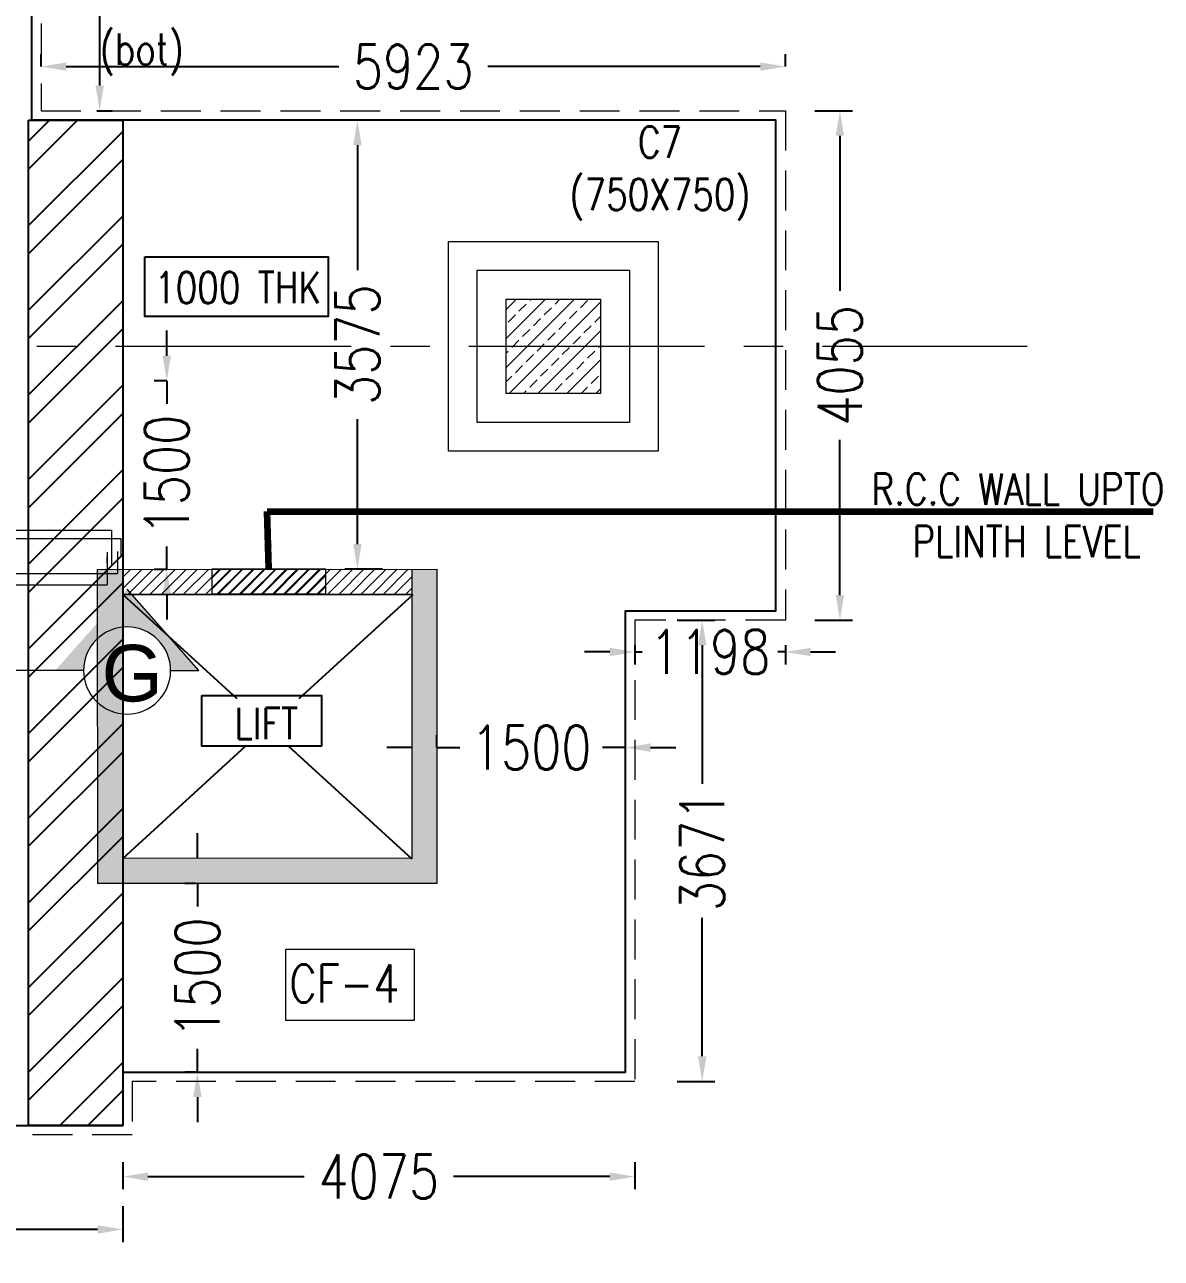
# Model space of a CAD drawing. Header units: millimetres. Extents: x -586673698 to -573385747, y -389867798 to -389752240.
# Drawn here: x -586568290 to -586559245, y -389795314 to -389785497 of the extents above; entities that cross this region are included whole.
import ezdxf

# ---------------------------------------------------------------- set-up
doc = ezdxf.new("R2010")
doc.units = ezdxf.units.MM
doc.header["$LTSCALE"] = 100
for name, pattern in [('1', [0]), ('CENTER', [2, 1.25, -0.25, 0.25, -0.25]), ('CENTER2', [1.125, 0.75, -0.125, 0.125, -0.125]), ('HIDDEN', [9.525, 6.35, -3.175])]:
    doc.linetypes.add(name, pattern=pattern)
for name, color, linetype in [('0-text', 241, 'Continuous'), ('A-HATCH', 251, 'Continuous'), ('A-TEXT-ROOM-100', 4, 'Continuous'), ('DT-PL-SHAFT', 230, 'Continuous'), ('GRIDLINE', 253, 'CENTER'), ('Layer1', 7, 'Continuous'), ('PLATFORM', 230, 'Continuous'), ('STP', 171, 'Continuous')]:
    doc.layers.add(name, color=color, linetype=linetype)
for name, color, linetype, lineweight in [('A-Column', 3, 'Continuous', 9), ('BOTTOM CAP REIN', 251, 'Continuous', 15), ('D W V SECTION', 26, 'Continuous', 9), ('dim', 11, 'Continuous', 13), ('EXC', 3, 'HIDDEN', 25), ('footing line', 7, 'Continuous', 13), ('ha', 8, 'Continuous', 9), ('PEDESTAL', 30, 'Continuous', 9), ('sh wall', 1, '1', 9), ('wall hatch', 8, 'Continuous', 9)]:
    doc.layers.add(name, color=color, linetype=linetype, lineweight=lineweight)
doc.styles.add('Arial', font='arial.ttf')
doc.styles.add('ROMANS', font='romans', dxfattribs={"width": 0.5})
doc.styles.add('simplex-0.8', font='simplex.shx', dxfattribs={"width": 0.8})
doc.styles.add('VP-A', font='arial.ttf')
doc.dimstyles.new('ROMANS', dxfattribs={"dimscale": 100, "dimtxt": 2, "dimasz": 2, "dimexe": 1, "dimexo": 2, "dimgap": 1, "dimtad": 0, "dimtoh": 1, "dimdec": 0, "dimdsep": 46, "dimtxsty": 'ROMANS', "dimblk": 'ARCHTICK', "dimcen": 0, "dimclrd": 8, "dimclre": 8, "dimclrt": 6, "dimadec": 0, "dimazin": 0, "dimtfac": 1, "dimtdec": 0, "dimtix": 1, "dimtmove": 1, "dimatfit": 3, "dimfxl": 0, "dimtolj": 1, "dimtzin": 0, "dimarcsym": 0})
doc.dimstyles.new('V Mts', dxfattribs={"dimtxt": 150, "dimasz": 75, "dimexe": 0.1, "dimexo": 0, "dimgap": 0.01, "dimtad": 1, "dimdec": 0, "dimzin": 3, "dimdsep": 46, "dimtxsty": 'Arial', "dimsah": 1, "dimcen": 0.09375, "dimdle": 0.01, "dimclrd": 8, "dimclre": 8, "dimclrt": 256, "dimadec": 0, "dimazin": 0, "dimtfac": 0.7, "dimtdec": 3, "dimtofl": 0, "dimtmove": 2, "dimatfit": 3, "dimfxl": 0, "dimfrac": 1, "dimtolj": 1, "dimtzin": 0, "dimarcsym": 0})

# ---------------------------------------------------------------- blocks, each defined once
blk = doc.blocks.new('*D436')
at = {"layer": 'Defpoints', "color": 0, "linetype": 'ByBlock', "ltscale": 0.5, "transparency": 16777216}
for p in [(-586568159.8, -389785830.3), (-586568159.8, -389785852.1, -14), (-586562236.8, -389785852.1, -14)]:
    blk.add_point(p, dxfattribs=at)
at = {"layer": 'wall hatch', "color": 8, "linetype": 'ByBlock', "lineweight": -2, "ltscale": 0.5, "transparency": 16777216}
for p, q in [((-586568159.8, -389785829.7), (-586568159.8, -389785730.3)), ((-586562236.8, -389785829.7), (-586562236.8, -389785730.3)), ((-586567959.8, -389785830.3), (-586565791.6, -389785830.3)), ((-586562436.8, -389785830.3), (-586564605, -389785830.3))]:
    blk.add_line(p, q, dxfattribs=at)
at = {"layer": 'wall hatch', "color": 8, "linetype": 'ByBlock', "ltscale": 0.5, "transparency": 16777216}
for points in [[(-586567959.8, -389785797), (-586567959.8, -389785863.7), (-586568159.8, -389785830.3)], [(-586562436.8, -389785797), (-586562436.8, -389785863.7), (-586562236.8, -389785830.3)]]:
    blk.add_solid(points, dxfattribs=at)
at = {"layer": 'wall hatch', "color": 6, "linetype": 'ByBlock', "ltscale": 0.5, "transparency": 16777216, "insert": (-586565198.3, -389785830.3), "char_height": 350, "attachment_point": 5, "style": 'simplex-0.8', "bg_fill": 3, "box_fill_scale": 1.1, "bg_fill_color": 256, "bg_fill_true_color": 13158600, "bg_fill_transparency": 0}
blk.add_mtext('\\A1;5923', dxfattribs=at)
blk = doc.blocks.new('*D439')
at = {"layer": 'Defpoints', "color": 0, "linetype": 'ByBlock', "ltscale": 0.5, "transparency": 16777216}
for p in [(-586565009.6, -389791320.1, 12.5), (-586563509.6, -389791249.8), (-586563509.6, -389791320.1, 12.5)]:
    blk.add_point(p, dxfattribs=at)
at = {"layer": 'wall hatch', "color": 8, "linetype": 'ByBlock', "lineweight": -2, "ltscale": 0.5, "transparency": 16777216}
for p, q in [((-586565009.6, -389791249.6), (-586565009.6, -389791149.8)), ((-586563509.6, -389791249.6), (-586563509.6, -389791149.8)), ((-586565209.6, -389791249.8), (-586565409.6, -389791249.8)), ((-586565009.6, -389791249.8), (-586564826.2, -389791249.8)), ((-586563509.6, -389791249.8), (-586563692.9, -389791249.8)), ((-586563309.6, -389791249.8), (-586563109.6, -389791249.8))]:
    blk.add_line(p, q, dxfattribs=at)
at = {"layer": 'wall hatch', "color": 8, "linetype": 'ByBlock', "ltscale": 0.5, "transparency": 16777216}
for points in [[(-586565209.6, -389791216.5), (-586565209.6, -389791283.2), (-586565009.6, -389791249.8)], [(-586563309.6, -389791216.5), (-586563309.6, -389791283.2), (-586563509.6, -389791249.8)]]:
    blk.add_solid(points, dxfattribs=at)
at = {"layer": 'wall hatch', "color": 6, "linetype": 'ByBlock', "ltscale": 0.5, "transparency": 16777216, "insert": (-586564259.6, -389791249.8), "char_height": 350, "attachment_point": 5, "style": 'simplex-0.8', "bg_fill": 3, "box_fill_scale": 1.1, "bg_fill_color": 256, "bg_fill_true_color": 13158600, "bg_fill_transparency": 0}
blk.add_mtext('\\A1;1500', dxfattribs=at)
blk = doc.blocks.new('*D440')
at = {"layer": 'Defpoints', "color": 0, "linetype": 'ByBlock', "ltscale": 0.5, "transparency": 16777216}
for p in [(-586567159.7, -389788331.4), (-586567117.2, -389788331.4, 12.5), (-586567117.2, -389789831.4, 12.5)]:
    blk.add_point(p, dxfattribs=at)
at = {"layer": 'wall hatch', "color": 8, "linetype": 'ByBlock', "lineweight": -2, "ltscale": 0.5, "transparency": 16777216}
for p, q in [((-586567159.7, -389788131.4), (-586567159.7, -389787931.4)), ((-586567160.1, -389788331.4), (-586567259.7, -389788331.4)), ((-586567159.7, -389788331.4), (-586567159.7, -389788514.8)), ((-586567159.7, -389789831.4), (-586567159.7, -389789648.1)), ((-586567160.1, -389789831.4), (-586567259.7, -389789831.4)), ((-586567159.7, -389790031.4), (-586567159.7, -389790231.4))]:
    blk.add_line(p, q, dxfattribs=at)
at = {"layer": 'wall hatch', "color": 8, "linetype": 'ByBlock', "ltscale": 0.5, "transparency": 16777216}
for points in [[(-586567193.1, -389788131.4), (-586567126.4, -389788131.4), (-586567159.7, -389788331.4)], [(-586567193.1, -389790031.4), (-586567126.4, -389790031.4), (-586567159.7, -389789831.4)]]:
    blk.add_solid(points, dxfattribs=at)
at = {"layer": 'wall hatch', "color": 6, "linetype": 'ByBlock', "ltscale": 0.5, "transparency": 16777216, "insert": (-586567159.7, -389789081.4), "char_height": 350, "attachment_point": 5, "rotation": 90, "style": 'simplex-0.8', "bg_fill": 3, "box_fill_scale": 1.1, "bg_fill_color": 256, "bg_fill_true_color": 13158600, "bg_fill_transparency": 0}
blk.add_mtext('\\A1;1500', dxfattribs=at)
blk = doc.blocks.new('*D441')
at = {"layer": 'Defpoints', "color": 0, "linetype": 'ByBlock', "ltscale": 0.5, "transparency": 16777216}
for p in [(-586563434.6, -389790235.9, 3.4), (-586562236.8, -389790235.9, 3.4), (-586563434.6, -389790488.7)]:
    blk.add_point(p, dxfattribs=at)
at = {"layer": 'wall hatch', "color": 8, "linetype": 'ByBlock', "lineweight": -2, "ltscale": 0.5, "transparency": 16777216}
for p, q in [((-586563434.6, -389790435.8), (-586563434.6, -389790588.7)), ((-586562236.8, -389790435.8), (-586562236.8, -389790588.7)), ((-586563634.6, -389790488.7), (-586563834.6, -389790488.7)), ((-586563434.6, -389790488.7), (-586563375.7, -389790488.7)), ((-586562236.8, -389790488.7), (-586562295.7, -389790488.7)), ((-586562036.8, -389790488.7), (-586561836.8, -389790488.7))]:
    blk.add_line(p, q, dxfattribs=at)
at = {"layer": 'wall hatch', "color": 8, "linetype": 'ByBlock', "ltscale": 0.5, "transparency": 16777216}
for points in [[(-586563634.6, -389790455.4), (-586563634.6, -389790522), (-586563434.6, -389790488.7)], [(-586562036.8, -389790455.4), (-586562036.8, -389790522), (-586562236.8, -389790488.7)]]:
    blk.add_solid(points, dxfattribs=at)
at = {"layer": 'wall hatch', "color": 6, "linetype": 'ByBlock', "ltscale": 0.5, "transparency": 16777216, "insert": (-586562835.7, -389790488.7), "char_height": 350, "attachment_point": 5, "style": 'simplex-0.8', "bg_fill": 3, "box_fill_scale": 1.1, "bg_fill_color": 256, "bg_fill_true_color": 13158600, "bg_fill_transparency": 0}
blk.add_mtext('\\A1;1198', dxfattribs=at)
blk = doc.blocks.new('*D502')
at = {"layer": 'Defpoints', "color": 0, "linetype": 'ByBlock', "ltscale": 0.5, "transparency": 16777216}
for p in [(-586563434.6, -389790235.9, 12.5), (-586563434.6, -389793906.4, 12.5), (-586562898.7, -389793906.4)]:
    blk.add_point(p, dxfattribs=at)
at = {"layer": 'wall hatch', "color": 8, "linetype": 'ByBlock', "lineweight": -2, "ltscale": 0.5, "transparency": 16777216}
for p, q in [((-586563098.6, -389790235.9), (-586562798.7, -389790235.9)), ((-586562898.7, -389790435.9), (-586562898.7, -389791537.8)), ((-586562898.7, -389793706.4), (-586562898.7, -389792604.5)), ((-586563098.6, -389793906.4), (-586562798.7, -389793906.4))]:
    blk.add_line(p, q, dxfattribs=at)
at = {"layer": 'wall hatch', "color": 8, "linetype": 'ByBlock', "ltscale": 0.5, "transparency": 16777216}
for points in [[(-586562932, -389790435.9), (-586562865.4, -389790435.9), (-586562898.7, -389790235.9)], [(-586562932, -389793706.4), (-586562865.4, -389793706.4), (-586562898.7, -389793906.4)]]:
    blk.add_solid(points, dxfattribs=at)
at = {"layer": 'wall hatch', "color": 6, "linetype": 'ByBlock', "ltscale": 0.5, "transparency": 16777216, "insert": (-586562898.7, -389792071.1), "char_height": 350, "attachment_point": 5, "rotation": 90, "style": 'simplex-0.8', "bg_fill": 3, "box_fill_scale": 1.1, "bg_fill_color": 256, "bg_fill_true_color": 13158600, "bg_fill_transparency": 0}
blk.add_mtext('\\A1;3671', dxfattribs=at)
blk = doc.blocks.new('_ArchTick')
at = {"color": 0, "linetype": 'ByBlock', "const_width": 0.15}
blk.add_lwpolyline([(-0.5, -0.5), (0.5, 0.5)], dxfattribs=at)
blk = doc.blocks.new('*D506')
at = {"layer": 'Defpoints', "color": 0, "linetype": 'ByBlock', "ltscale": 0.5, "transparency": 16777216}
for p in [(-586568235.2, -389783031.4, 1292.5), (-586568159.8, -389786181.2, 1269.6), (-586567693.5, -389786181.2)]:
    blk.add_point(p, dxfattribs=at)
at = {"layer": 'wall hatch', "color": 8, "linetype": 'ByBlock', "lineweight": -2, "ltscale": 0.5, "transparency": 16777216}
for p, q in [((-586567726.9, -389783031.4), (-586567593.5, -389783031.4)), ((-586567693.5, -389783231.4), (-586567693.5, -389784039.6)), ((-586567693.5, -389785981.2), (-586567693.5, -389785173)), ((-586567715.7, -389786181.2), (-586567593.5, -389786181.2))]:
    blk.add_line(p, q, dxfattribs=at)
at = {"layer": 'wall hatch', "color": 8, "linetype": 'ByBlock', "ltscale": 0.5, "transparency": 16777216}
for points in [[(-586567726.8, -389783231.4), (-586567660.2, -389783231.4), (-586567693.5, -389783031.4)], [(-586567726.8, -389785981.2), (-586567660.2, -389785981.2), (-586567693.5, -389786181.2)]]:
    blk.add_solid(points, dxfattribs=at)
at = {"layer": 'wall hatch', "color": 6, "linetype": 'ByBlock', "ltscale": 0.5, "transparency": 16777216, "insert": (-586567693.5, -389784606.3), "char_height": 350, "attachment_point": 5, "rotation": 90, "style": 'simplex-0.8', "bg_fill": 3, "box_fill_scale": 1.1, "bg_fill_color": 256, "bg_fill_true_color": 13158600, "bg_fill_transparency": 0}
blk.add_mtext('\\A1;3150', dxfattribs=at)
blk = doc.blocks.new('*D453')
at = {"layer": 'Defpoints', "color": 0, "linetype": 'ByBlock', "ltscale": 0.5, "transparency": 16777216}
for p in [(-586562236.8, -389786181.2, -10.6), (-586562236.8, -389790235.9, 3.4), (-586561802.9, -389790235.9)]:
    blk.add_point(p, dxfattribs=at)
at = {"layer": 'wall hatch', "color": 8, "linetype": 'ByBlock', "lineweight": -2, "ltscale": 0.5, "transparency": 16777216}
for p, q in [((-586562002.8, -389786181.2), (-586561702.9, -389786181.2)), ((-586561802.9, -389786381.2), (-586561802.9, -389787615.2)), ((-586561802.9, -389790035.9), (-586561802.9, -389788801.8)), ((-586562002.9, -389790235.9), (-586561702.9, -389790235.9))]:
    blk.add_line(p, q, dxfattribs=at)
at = {"layer": 'wall hatch', "color": 8, "linetype": 'ByBlock', "ltscale": 0.5, "transparency": 16777216}
for points in [[(-586561836.2, -389786381.2), (-586561769.6, -389786381.2), (-586561802.9, -389786181.2)], [(-586561836.2, -389790035.9), (-586561769.6, -389790035.9), (-586561802.9, -389790235.9)]]:
    blk.add_solid(points, dxfattribs=at)
at = {"layer": 'wall hatch', "color": 6, "linetype": 'ByBlock', "ltscale": 0.5, "transparency": 16777216, "insert": (-586561802.9, -389788208.5), "char_height": 350, "attachment_point": 5, "rotation": 90, "style": 'simplex-0.8', "bg_fill": 3, "box_fill_scale": 1.1, "bg_fill_color": 256, "bg_fill_true_color": 13158600, "bg_fill_transparency": 0}
blk.add_mtext('\\A1;4055', dxfattribs=at)
blk = doc.blocks.new('*D454')
at = {"layer": 'Defpoints', "color": 0, "linetype": 'ByBlock', "ltscale": 0.5, "transparency": 16777216}
for p in [(-586565642.5, -389786256.2), (-586564997.6, -389786256.2, -6.6), (-586565207.9, -389789830.8, 14.2)]:
    blk.add_point(p, dxfattribs=at)
at = {"layer": 'wall hatch', "color": 8, "linetype": 'ByBlock', "lineweight": -2, "ltscale": 0.5, "transparency": 16777216}
for p, q in [((-586565442.5, -389786256.2), (-586565742.5, -389786256.2)), ((-586565642.5, -389786456.2), (-586565642.5, -389787450.2)), ((-586565642.5, -389789630.8), (-586565642.5, -389788636.8)), ((-586565442.6, -389789830.8), (-586565742.5, -389789830.8))]:
    blk.add_line(p, q, dxfattribs=at)
at = {"layer": 'wall hatch', "color": 8, "linetype": 'ByBlock', "ltscale": 0.5, "transparency": 16777216}
for points in [[(-586565675.8, -389786456.2), (-586565609.1, -389786456.2), (-586565642.5, -389786256.2)], [(-586565675.8, -389789630.8), (-586565609.1, -389789630.8), (-586565642.5, -389789830.8)]]:
    blk.add_solid(points, dxfattribs=at)
at = {"layer": 'wall hatch', "color": 6, "linetype": 'ByBlock', "ltscale": 0.5, "transparency": 16777216, "insert": (-586565642.5, -389788043.5), "char_height": 350, "attachment_point": 5, "rotation": 90, "style": 'simplex-0.8', "bg_fill": 3, "box_fill_scale": 1.1, "bg_fill_color": 256, "bg_fill_true_color": 13158600, "bg_fill_transparency": 0}
blk.add_mtext('\\A1;3575', dxfattribs=at)
blk = doc.blocks.new('*D456')
at = {"layer": 'Defpoints', "color": 0, "linetype": 'ByBlock', "ltscale": 0.5, "transparency": 16777216}
for p in [(-586567509.6, -389793906.4, 831), (-586563434.6, -389793906.4, 831.2), (-586563434.6, -389794663.9)]:
    blk.add_point(p, dxfattribs=at)
at = {"layer": 'wall hatch', "color": 8, "linetype": 'ByBlock', "lineweight": -2, "ltscale": 0.5, "transparency": 16777216}
for p, q in [((-586567509.6, -389794548.5), (-586567509.6, -389794763.9)), ((-586563434.6, -389794548.5), (-586563434.6, -389794763.9)), ((-586567309.6, -389794663.9), (-586566065.4, -389794663.9)), ((-586563634.6, -389794663.9), (-586564878.7, -389794663.9))]:
    blk.add_line(p, q, dxfattribs=at)
at = {"layer": 'wall hatch', "color": 8, "linetype": 'ByBlock', "ltscale": 0.5, "transparency": 16777216}
for points in [[(-586567309.6, -389794630.6), (-586567309.6, -389794697.2), (-586567509.6, -389794663.9)], [(-586563634.6, -389794630.6), (-586563634.6, -389794697.2), (-586563434.6, -389794663.9)]]:
    blk.add_solid(points, dxfattribs=at)
at = {"layer": 'wall hatch', "color": 6, "linetype": 'ByBlock', "ltscale": 0.5, "transparency": 16777216, "insert": (-586565472.1, -389794663.9), "char_height": 350, "attachment_point": 5, "style": 'simplex-0.8', "bg_fill": 3, "box_fill_scale": 1.1, "bg_fill_color": 256, "bg_fill_true_color": 13158600, "bg_fill_transparency": 0}
blk.add_mtext('\\A1;4075', dxfattribs=at)
blk = doc.blocks.new('*D457')
at = {"layer": 'Defpoints', "color": 0, "linetype": 'ByBlock', "ltscale": 0.5, "transparency": 16777216}
for p in [(-586566768.4, -389792331, 832.9), (-586566915.8, -389793831.4), (-586566768.4, -389793831.4, 831.2)]:
    blk.add_point(p, dxfattribs=at)
at = {"layer": 'wall hatch', "color": 8, "linetype": 'ByBlock', "lineweight": -2, "ltscale": 0.5, "transparency": 16777216}
for p, q in [((-586566915.8, -389792131), (-586566915.8, -389791931)), ((-586566930.4, -389792331), (-586567015.8, -389792331)), ((-586566915.8, -389792331), (-586566915.8, -389792514.5)), ((-586566915.8, -389793831.4), (-586566915.8, -389793647.9)), ((-586566930.2, -389793831.4), (-586567015.8, -389793831.4)), ((-586566915.8, -389794031.4), (-586566915.8, -389794231.4))]:
    blk.add_line(p, q, dxfattribs=at)
at = {"layer": 'wall hatch', "color": 8, "linetype": 'ByBlock', "ltscale": 0.5, "transparency": 16777216}
for points in [[(-586566949.1, -389792131), (-586566882.5, -389792131), (-586566915.8, -389792331)], [(-586566949.1, -389794031.4), (-586566882.5, -389794031.4), (-586566915.8, -389793831.4)]]:
    blk.add_solid(points, dxfattribs=at)
at = {"layer": 'wall hatch', "color": 6, "linetype": 'ByBlock', "ltscale": 0.5, "transparency": 16777216, "insert": (-586566915.8, -389793081.2), "char_height": 350, "attachment_point": 5, "rotation": 90, "style": 'simplex-0.8', "bg_fill": 3, "box_fill_scale": 1.1, "bg_fill_color": 256, "bg_fill_true_color": 13158600, "bg_fill_transparency": 0}
blk.add_mtext('\\A1;1500', dxfattribs=at)
blk = doc.blocks.new('*D514')
at = {"layer": 'Defpoints', "color": 0, "linetype": 'ByBlock', "ltscale": 0.5, "transparency": 16777216}
for p in [(-586567509.6, -389794256.4, -287), (-586575909.6, -389794331.4, -287), (-586575909.6, -389795084.3, 0)]:
    blk.add_point(p, dxfattribs=at)
at = {"layer": 'wall hatch', "color": 8, "linetype": 'ByBlock', "lineweight": -2, "ltscale": 0.5, "transparency": 16777216}
for p, q in [((-586575909.6, -389794900, 0), (-586575909.6, -389795184.3, 0)), ((-586567509.6, -389794897.7, 0), (-586567509.6, -389795184.3, 0)), ((-586575709.6, -389795084.3, 0), (-586572302.9, -389795084.3, 0)), ((-586567709.6, -389795084.3, 0), (-586571116.2, -389795084.3, 0))]:
    blk.add_line(p, q, dxfattribs=at)
at = {"layer": 'wall hatch', "color": 8, "linetype": 'ByBlock', "ltscale": 0.5, "transparency": 16777216}
for points in [[(-586575709.6, -389795051, 0), (-586575709.6, -389795117.6, 0), (-586575909.6, -389795084.3, 0)], [(-586567709.6, -389795051, 0), (-586567709.6, -389795117.6, 0), (-586567509.6, -389795084.3, 0)]]:
    blk.add_solid(points, dxfattribs=at)
at = {"layer": 'wall hatch', "color": 6, "linetype": 'ByBlock', "ltscale": 0.5, "transparency": 16777216, "insert": (-586571709.6, -389795084.3, 0), "char_height": 350, "attachment_point": 5, "style": 'simplex-0.8', "bg_fill": 3, "box_fill_scale": 1.1, "bg_fill_color": 256, "bg_fill_true_color": 13158600, "bg_fill_transparency": 0}
blk.add_mtext('\\A1;8400', dxfattribs=at)
blk = doc.blocks.new('SECT LINE')
at = {"layer": 'STP', "lineweight": 0}
blk.add_hatch(color=7, dxfattribs=at).paths.add_polyline_path([(571.5, 0), (346.5, 0, 1), (-346.5, 0), (-571.5, 0), (0, 646.5)])
at = {"layer": 'STP', "color": 7, "lineweight": 0}
for p, q in [((-571.5, 0), (0, 646.5)), ((-346.5, 0), (-571.5, 0)), ((-346.5, 0), (-571.5, 0)), ((346.5, 0), (1201.5, 0))]:
    blk.add_line(p, q, dxfattribs=at)
blk.add_circle((0, 0), 346.5, dxfattribs=at)
blk.add_circle((0, 0), 346.5, dxfattribs=at)
blk = doc.blocks.new('*D722')
at = {"layer": 'Defpoints', "color": 0, "ltscale": 5, "transparency": 16777216}
for p in [(-896712.9, -49888.6), (-896712.9, -49944.1, -6.2), (-896053.1, -49944.1, -7.7)]:
    blk.add_point(p, dxfattribs=at)
at = {"layer": 'DT-PL-SHAFT', "color": 8, "lineweight": -2, "ltscale": 5, "transparency": 16777216}
for p, q in [((-896712.9, -49944.1), (-896712.9, -49888.5)), ((-896128.1, -49888.6), (-896637.9, -49888.6)), ((-896053.1, -49944.1), (-896053.1, -49888.5))]:
    blk.add_line(p, q, dxfattribs=at)
at = {"layer": 'DT-PL-SHAFT', "color": 8, "ltscale": 5, "transparency": 16777216}
for points in [[(-896637.9, -49876.1), (-896637.9, -49901.1), (-896712.9, -49888.6)], [(-896128.1, -49876.1), (-896128.1, -49901.1), (-896053.1, -49888.6)]]:
    blk.add_solid(points, dxfattribs=at)
at = {"layer": 'DT-PL-SHAFT', "ltscale": 5, "transparency": 16777216, "insert": (-896383, -49812), "char_height": 150, "attachment_point": 5, "rotation": 360, "style": 'Arial'}
blk.add_mtext('\\A1;660', dxfattribs=at)
blk = doc.blocks.new('*D728')
at = {"layer": 'Defpoints', "color": 0, "ltscale": 5, "transparency": 16777216}
for p in [(-893613.1, -49912.1), (-893613.1, -50158.7, -7.7), (-892263.1, -50158.7, -7.7)]:
    blk.add_point(p, dxfattribs=at)
at = {"layer": 'DT-PL-SHAFT', "color": 8, "lineweight": -2, "ltscale": 5, "transparency": 16777216}
for p, q in [((-893613.1, -50158.7), (-893613.1, -49912)), ((-892338.1, -49912.1), (-893538.1, -49912.1)), ((-892263.1, -50158.7), (-892263.1, -49912))]:
    blk.add_line(p, q, dxfattribs=at)
at = {"layer": 'DT-PL-SHAFT', "color": 8, "ltscale": 5, "transparency": 16777216}
for points in [[(-893538.1, -49899.6), (-893538.1, -49924.6), (-893613.1, -49912.1)], [(-892338.1, -49899.6), (-892338.1, -49924.6), (-892263.1, -49912.1)]]:
    blk.add_solid(points, dxfattribs=at)
at = {"layer": 'DT-PL-SHAFT', "ltscale": 5, "transparency": 16777216, "insert": (-892938.1, -49835.5), "char_height": 150, "attachment_point": 5, "rotation": 0, "style": 'Arial'}
blk.add_mtext('\\A1;1350', dxfattribs=at)
blk = doc.blocks.new('*D729')
at = {"layer": 'Defpoints', "color": 0, "ltscale": 5, "transparency": 16777216}
for p in [(-894793.1, -49912.1), (-894793.1, -50126.2, -7.7), (-893693.1, -50126.2, -7.7)]:
    blk.add_point(p, dxfattribs=at)
at = {"layer": 'DT-PL-SHAFT', "color": 8, "lineweight": -2, "ltscale": 5, "transparency": 16777216}
for p, q in [((-894793.1, -50126.2), (-894793.1, -49912)), ((-893768.1, -49912.1), (-894718.1, -49912.1)), ((-893693.1, -50126.2), (-893693.1, -49912))]:
    blk.add_line(p, q, dxfattribs=at)
at = {"layer": 'DT-PL-SHAFT', "color": 8, "ltscale": 5, "transparency": 16777216}
for points in [[(-894718.1, -49899.6), (-894718.1, -49924.6), (-894793.1, -49912.1)], [(-893768.1, -49899.6), (-893768.1, -49924.6), (-893693.1, -49912.1)]]:
    blk.add_solid(points, dxfattribs=at)
at = {"layer": 'DT-PL-SHAFT', "ltscale": 5, "transparency": 16777216, "insert": (-894243.1, -49835.5), "char_height": 150, "attachment_point": 5, "rotation": 0, "style": 'Arial'}
blk.add_mtext('\\A1;1100', dxfattribs=at)
blk = doc.blocks.new('*D730')
at = {"layer": 'Defpoints', "color": 0, "ltscale": 5, "transparency": 16777216}
for p in [(-895973.1, -49912.1), (-895973.1, -50126.2, -7.7), (-894873.1, -50126.2, -7.7)]:
    blk.add_point(p, dxfattribs=at)
at = {"layer": 'DT-PL-SHAFT', "color": 8, "lineweight": -2, "ltscale": 5, "transparency": 16777216}
for p, q in [((-895973.1, -50126.2), (-895973.1, -49912)), ((-894948.1, -49912.1), (-895898.1, -49912.1)), ((-894873.1, -50126.2), (-894873.1, -49912))]:
    blk.add_line(p, q, dxfattribs=at)
at = {"layer": 'DT-PL-SHAFT', "color": 8, "ltscale": 5, "transparency": 16777216}
for points in [[(-895898.1, -49899.6), (-895898.1, -49924.6), (-895973.1, -49912.1)], [(-894948.1, -49899.6), (-894948.1, -49924.6), (-894873.1, -49912.1)]]:
    blk.add_solid(points, dxfattribs=at)
at = {"layer": 'DT-PL-SHAFT', "ltscale": 5, "transparency": 16777216, "insert": (-895423.1, -49835.5), "char_height": 150, "attachment_point": 5, "rotation": 0, "style": 'Arial'}
blk.add_mtext('\\A1;1100', dxfattribs=at)
blk = doc.blocks.new('*D732')
at = {"layer": 'Defpoints', "color": 0, "ltscale": 5, "transparency": 16777216}
for p in [(-898692.9, -50441.1, -6.2), (-898182.9, -50441.1, -6.2), (-898692.9, -50478.6)]:
    blk.add_point(p, dxfattribs=at)
at = {"layer": 'DT-PL-SHAFT', "color": 8, "lineweight": -2, "ltscale": 5, "transparency": 16777216}
for p, q in [((-898692.9, -50441.1), (-898692.9, -50478.7)), ((-898182.9, -50441.1), (-898182.9, -50478.7)), ((-898257.9, -50478.6), (-898617.9, -50478.6))]:
    blk.add_line(p, q, dxfattribs=at)
at = {"layer": 'DT-PL-SHAFT', "color": 8, "ltscale": 5, "transparency": 16777216}
for points in [[(-898617.9, -50466.1), (-898617.9, -50491.1), (-898692.9, -50478.6)], [(-898257.9, -50466.1), (-898257.9, -50491.1), (-898182.9, -50478.6)]]:
    blk.add_solid(points, dxfattribs=at)
at = {"layer": 'DT-PL-SHAFT', "ltscale": 5, "transparency": 16777216, "insert": (-898437.9, -50402), "char_height": 150, "attachment_point": 5, "rotation": 0, "style": 'Arial'}
blk.add_mtext('\\A1;510', dxfattribs=at)
blk = doc.blocks.new('*D733')
at = {"layer": 'Defpoints', "color": 0, "ltscale": 5, "transparency": 16777216}
for p in [(-898102.9, -50478.6, -6.2), (-897592.9, -50478.6, -6.2), (-897592.9, -50516)]:
    blk.add_point(p, dxfattribs=at)
at = {"layer": 'DT-PL-SHAFT', "color": 8, "lineweight": -2, "ltscale": 5, "transparency": 16777216}
for p, q in [((-898102.9, -50478.6), (-898102.9, -50516.1)), ((-898027.9, -50516), (-897667.9, -50516)), ((-897592.9, -50478.6), (-897592.9, -50516.1))]:
    blk.add_line(p, q, dxfattribs=at)
at = {"layer": 'DT-PL-SHAFT', "color": 8, "ltscale": 5, "transparency": 16777216}
for points in [[(-898027.9, -50503.5), (-898027.9, -50528.5), (-898102.9, -50516)], [(-897667.9, -50503.5), (-897667.9, -50528.5), (-897592.9, -50516)]]:
    blk.add_solid(points, dxfattribs=at)
at = {"layer": 'DT-PL-SHAFT', "ltscale": 5, "transparency": 16777216, "insert": (-897847.9, -50439.4), "char_height": 150, "attachment_point": 5, "style": 'Arial'}
blk.add_mtext('\\A1;510', dxfattribs=at)
blk = doc.blocks.new('*D734')
at = {"layer": 'Defpoints', "color": 0, "ltscale": 5, "transparency": 16777216}
for p in [(-899113, -50024.1, -7.9), (-898772.9, -50107, -6.2), (-899113, -50478.6)]:
    blk.add_point(p, dxfattribs=at)
at = {"layer": 'DT-PL-SHAFT', "color": 8, "lineweight": -2, "ltscale": 5, "transparency": 16777216}
for p, q in [((-899113, -50024.1), (-899113, -50478.7)), ((-898772.9, -50107), (-898772.9, -50478.7)), ((-898847.9, -50478.6), (-899038, -50478.6))]:
    blk.add_line(p, q, dxfattribs=at)
at = {"layer": 'DT-PL-SHAFT', "color": 8, "ltscale": 5, "transparency": 16777216}
for points in [[(-899038, -50466.1), (-899038, -50491.1), (-899113, -50478.6)], [(-898847.9, -50466.1), (-898847.9, -50491.1), (-898772.9, -50478.6)]]:
    blk.add_solid(points, dxfattribs=at)
at = {"layer": 'DT-PL-SHAFT', "ltscale": 5, "transparency": 16777216, "insert": (-898942.9, -50401.9), "char_height": 150, "attachment_point": 5, "style": 'Arial'}
blk.add_mtext('\\A1;340', dxfattribs=at)
blk = doc.blocks.new('*D735')
at = {"layer": 'Defpoints', "color": 0, "ltscale": 5, "transparency": 16777216}
for p in [(-897512.9, -50053.5, -6.2), (-897012.9, -50053.5, -6.2), (-897012.9, -50516)]:
    blk.add_point(p, dxfattribs=at)
at = {"layer": 'DT-PL-SHAFT', "color": 8, "lineweight": -2, "ltscale": 5, "transparency": 16777216}
for p, q in [((-897512.9, -50053.5), (-897512.9, -50516.1)), ((-897012.9, -50053.5), (-897012.9, -50516.1)), ((-897437.9, -50516), (-897087.9, -50516))]:
    blk.add_line(p, q, dxfattribs=at)
at = {"layer": 'DT-PL-SHAFT', "color": 8, "ltscale": 5, "transparency": 16777216}
for points in [[(-897437.9, -50503.5), (-897437.9, -50528.5), (-897512.9, -50516)], [(-897087.9, -50503.5), (-897087.9, -50528.5), (-897012.9, -50516)]]:
    blk.add_solid(points, dxfattribs=at)
at = {"layer": 'DT-PL-SHAFT', "ltscale": 5, "transparency": 16777216, "insert": (-897262.9, -50439.4), "char_height": 150, "attachment_point": 5, "style": 'Arial'}
blk.add_mtext('\\A1;500', dxfattribs=at)
blk = doc.blocks.new('AFE')
at = {"layer": 'DT-PL-SHAFT', "color": 1, "ltscale": 5}
for p1, p2, distance, picture, middle in [((-896053.1, -49944.1, -7.7), (-896712.9, -49944.1, -6.2), -55.5, '*D722', (-896383, -49812)), ((-894873.1, -50126.2, -7.7), (-895973.1, -50126.2, -7.7), -214.1, '*D730', (-895423.1, -49835.5)), ((-893693.1, -50126.2, -7.7), (-894793.1, -50126.2, -7.7), -214.1, '*D729', (-894243.1, -49835.5)), ((-892263.1, -50158.7, -7.7), (-893613.1, -50158.7, -7.7), -246.5, '*D728', (-892938.1, -49835.5)), ((-898182.9, -50441.1, -6.2), (-898692.9, -50441.1, -6.2), 37.4, '*D732', (-898437.9, -50402)), ((-898102.9, -50478.6, -6.2), (-897592.9, -50478.6, -6.2), -37.4, '*D733', (-897847.9, -50439.4))]:
    dim = blk.add_aligned_dim(p1=p1, p2=p2, distance=distance, dimstyle='V Mts', dxfattribs=at)
    dim.commit()
    dim.dimension.update_dxf_attribs({"geometry": picture, "text_midpoint": middle})
for base, p1, p2, picture, middle in [((-899113, -50478.6), (-898772.9, -50107, -6.2), (-899113, -50024.1, -7.9), '*D734', (-898942.9, -50401.9)), ((-897012.9, -50516), (-897512.9, -50053.5, -6.2), (-897012.9, -50053.5, -6.2), '*D735', (-897262.9, -50439.4))]:
    dim = blk.add_linear_dim(base=base, p1=p1, p2=p2, dimstyle='V Mts', dxfattribs=at)
    dim.commit()
    dim.dimension.update_dxf_attribs({"geometry": picture, "text_midpoint": middle})

msp = doc.modelspace()

# ---------------------------------------------------------------- hatches: boundary and pattern name
at = {"layer": 'A-HATCH', "lineweight": 5}
h = msp.add_hatch(dxfattribs=at)
h.set_pattern_fill('ANSI33', color=256, scale=650, angle=360, style=0)
h.set_pattern_definition([(45, (-585101043.6, -388269425.19), (-114.904852, 114.904852), []), (45, (-585100928.7, -388269425.19), (-114.904852, 114.904852), [81.25, -40.625])])
h.paths.add_polyline_path([(-586563708.6, -389788431.3), (-586564458.6, -389788431.3), (-586564458.6, -389787681.3), (-586563708.6, -389787681.3)])
at = {"layer": 'dim'}
h = msp.add_hatch(dxfattribs=at)
h.set_pattern_fill('ANSI31', color=256, scale=500, style=0)
h.set_pattern_definition([(45, (-588149436.41, -391311460.87), (-44.1941738, 44.1941738), [])])
h.paths.add_polyline_path([(-586566797.6, -389789828.3), (-586565897.6, -389789828.3), (-586565897.6, -389790028.3), (-586566797.6, -389790028.3)])
at = {"layer": 'Layer1'}
h = msp.add_hatch(dxfattribs=at)
h.set_pattern_fill('ANSI32', color=8, scale=50)
h.set_pattern_definition([(45, (-586568259.6, -389793831.4), (-336.76, 336.76), []), (45, (-586568035.1, -389793831.4), (-336.76, 336.76), [])])
h.paths.add_polyline_path([(-586567509.6, -389786256.4), (-586568259.6, -389786256.4), (-586568259.6, -389794256.4), (-586567509.6, -389794256.4)])

# ---------------------------------------------------------------- linework, layer by layer
at = {"layer": 'A-Column', "elevation": -301}
msp.add_lwpolyline([(-586563708.6, -389788431.3), (-586564458.6, -389788431.3), (-586564458.6, -389787681.3), (-586563708.6, -389787681.3)], close=True, dxfattribs=at)
at = {"layer": 'BOTTOM CAP REIN', "color": 1, "linetype": 'HIDDEN', "lineweight": 15, "ltscale": 50}
for p, q in [((-586579066.7, -389789520.6, -317.9), (-586567599.7, -389789520.6, -1561)), ((-586578993.1, -389789584.7, -320.9), (-586567526.2, -389789584.7, -292.7))]:
    msp.add_line(p, q, dxfattribs=at)
at = {"layer": 'BOTTOM CAP REIN', "color": 1, "lineweight": 15, "ltscale": 25}
for p, q in [((-586567599.7, -389789520.6, -320.9), (-586567599.7, -389789793, -320.9)), ((-586567526.2, -389789584.7, -320.9), (-586567526.2, -389789723.8, -320.9)), ((-586567632.6, -389789695.6, -320.9), (-586567632.6, -389789954, -320.9)), ((-586567632.6, -389789784.7, -320.9), (-586567632.6, -389789732.6, -320.9)), ((-586567552.1, -389789689.1, -320.9), (-586567552.1, -389789864.9, -320.9)), ((-586579099.5, -389789864.9, -320.9), (-586567552.1, -389789864.9, -1561.8)), ((-586579019, -389789954, -320.6), (-586567632.6, -389789954, -293.2))]:
    msp.add_line(p, q, dxfattribs=at)
at = {"layer": 'EXC', "color": 4, "linetype": 'HIDDEN', "lineweight": 13, "ltscale": 0.5}
for p, q in [((-586568159.8, -389786181.2, -310), (-586562236.8, -389786181.2, -310)), ((-586562236.8, -389786181.2, -310), (-586562236.8, -389790235.9, -296)), ((-586562236.8, -389790235.9, -296), (-586563434.6, -389790235.9, -296))]:
    msp.add_line(p, q, dxfattribs=at)
at = {"layer": 'EXC', "color": 2, "linetype": 'HIDDEN', "lineweight": 13, "ltscale": 0.5, "elevation": -295.8}
msp.add_lwpolyline([(-586568159.8, -389786181.3), (-586568159.8, -389786181.3)], close=True, dxfattribs=at)
at = {"layer": 'EXC', "color": 4, "linetype": 'HIDDEN', "lineweight": 13, "ltscale": 0.5, "elevation": -286.8}
for points in [[(-586563434.6, -389790235.9), (-586563434.6, -389793906.4), (-586567434.6, -389793906.4)], [(-586567434.6, -389794331.4), (-586575909.6, -389794331.4)]]:
    msp.add_lwpolyline(points, dxfattribs=at)
at = {"layer": 'footing line', "color": 6, "linetype": 'HIDDEN', "lineweight": 9, "ltscale": 0.5, "elevation": -295.8}
msp.add_lwpolyline([(-586568183, -389790161), (-586568181.8, -389790161)], dxfattribs=at)
at = {"layer": 'ha', "color": 8, "elevation": -299.3}
msp.add_lwpolyline([(-586566212, -389792853.3), (-586565192.1, -389792853.3), (-586565192.1, -389793422), (-586566212, -389793422)], close=True, dxfattribs=at)
at = {"layer": 'Layer1', "color": 8}
for p, q in [((-586566104.8, -389790859.8, -286.8), (-586565197.6, -389790031.4, -286.8)), ((-586567509.6, -389792131.4, -286.8), (-586566529.6, -389791236.6, -286.8))]:
    msp.add_line(p, q, dxfattribs=at)
at = {"layer": 'Layer1', "elevation": -295.8}
msp.add_lwpolyline([(-586568259.6, -389786256.2), (-586567509.6, -389786256.2), (-586567509.6, -389794256.4), (-586568259.6, -389794256.4)], close=True, dxfattribs=at)
at = {"layer": 'Layer1', "color": 2, "elevation": 0}
msp.add_lwpolyline([(-586567332.9, -389787343.1), (-586565874.1, -389787343.1), (-586565874.1, -389787820), (-586567332.9, -389787820)], close=True, dxfattribs=at)
at = {"layer": 'Layer1', "color": 8, "elevation": -299.3}
msp.add_lwpolyline([(-586566881.4, -389790834.6), (-586565928.4, -389790834.6), (-586565928.4, -389791239.6), (-586566881.4, -389791239.6)], close=True, dxfattribs=at)
at = {"layer": 'PEDESTAL', "lineweight": 9, "elevation": -300.9}
for points in [[(-586563248.6, -389788891.4), (-586564918.6, -389788891.4), (-586564918.6, -389787221.4), (-586563248.6, -389787221.4)], [(-586563478.6, -389788661.4), (-586564688.6, -389788661.4), (-586564688.6, -389787451.4), (-586563478.6, -389787451.4)]]:
    msp.add_lwpolyline(points, close=True, dxfattribs=at)
at = {"layer": 'sh wall', "color": 2, "elevation": -285.1}
msp.add_lwpolyline([(-586566797.6, -389789828.3), (-586565897.6, -389789828.3), (-586565897.6, -389790028.3), (-586566797.6, -389790028.3)], close=True, dxfattribs=at)

# ---------------------------------------------------------------- block references
at = {"layer": 'DT-PL-SHAFT', "color": 1, "lineweight": 13, "xscale": -1, "rotation": 180}
msp.add_blockref('AFE', (-585677695.5, -389837362.1, -279.8), dxfattribs=at)

# ---------------------------------------------------------------- texts
at = {"layer": '0-text', "color": 241, "lineweight": 13, "style": 'VP-A'}
msp.add_text('G', height=450, dxfattribs=at).set_placement((-586567678.1, -389790882.2, -318.9))
at = {"layer": 'A-TEXT-ROOM-100', "linetype": 'ByBlock', "lineweight": 9, "attachment_point": 2, "style": 'simplex-0.8'}
for s, insert, char_height, width in [('C7\\P(750X750)', (-586563234.4, -389786305.9, -310), 250, 2951.675), ('R.C.C WALL UPTO\\P PLINTH LEVEL', (-586560385.2, -389789067.5, -311.9), 250, 3851.675), ('CF-4', (-586565746.3, -389792976.9, -299.3), 300, 4802.01)]:
    msp.add_mtext(s, dxfattribs=dict(at, insert=insert, char_height=char_height, width=width))
at = {"layer": 'A-TEXT-ROOM-100', "color": 2, "linetype": 'ByBlock', "lineweight": 9, "char_height": 250, "width": 3851.675, "attachment_point": 2, "style": 'simplex-0.8'}
for s, insert in [('1000 THK', (-586566595.2, -389787464.3, 1267.7)), ('LIFT', (-586566366.9, -389790933.2, -311.9))]:
    msp.add_mtext(s, dxfattribs=dict(at, insert=insert))

# ---------------------------------------------------------------- dimensions: what is measured, and where the dimension line sits
at = {"layer": 'wall hatch', "color": 5, "linetype": 'ByBlock', "ltscale": 0.5}
dim = msp.add_linear_dim(base=(-586568159.8, -389785830.3, -296), p1=(-586562236.8, -389785852.1, -310), p2=(-586568159.8, -389785852.1, -310), dimstyle='ROMANS', override={"dimtxt": 3.5, "dimtxsty": 'simplex-0.8', "dimsah": 1, "dimfxl": 2, "dimfxlon": 1, "dimtfill": 1, "dimarcsym": 1}, dxfattribs=at)
dim.commit()
dim.dimension.update_dxf_attribs({"geometry": '*D436', "text_midpoint": (-586565198.3, -389785830.3, -296)})

# ---------------------------------------------------------------- leaders
at = {"layer": 'D W V SECTION', "color": 2}
msp.add_leader([(-586566347.6, -389789828.3, -285.1), (-586566359.6, -389789371, -286.8), (-586559310.6, -389789371, -286.8)], dimstyle='ROMANS', override={"dimscale": 100, "dimtxt": 2, "dimasz": 2, "dimgap": 1, "dimtad": 0, "dimtxsty": 'ROMANS', "dimclrd": 8, "dimlwd": 65534}, dxfattribs=at)

# ---------------------------------------------------------------- next in the draw order: linework, layer by layer
at = {"layer": 'EXC', "color": 4, "linetype": 'HIDDEN', "lineweight": 13, "ltscale": 0.5, "elevation": -287}
msp.add_lwpolyline([(-586568159.8, -389783106.4), (-586568159.8, -389786181.3)], dxfattribs=at)

# ---------------------------------------------------------------- next in the draw order: dimensions: what is measured, and where the dimension line sits
at = {"layer": 'wall hatch', "color": 5, "linetype": 'ByBlock', "ltscale": 0.5}
for base, p1, p2, picture, middle in [((-586565642.5, -389786256.2, -299.3), (-586565207.9, -389789830.8, -285.1), (-586564997.6, -389786256.2, -305.9), '*D454', (-586565642.5, -389788043.5, -299.3)), ((-586567159.7, -389788331.4, -299.3), (-586567117.2, -389789831.4, -286.8), (-586567117.2, -389788331.4, -286.8), '*D440', (-586567159.7, -389789081.4, -299.3))]:
    dim = msp.add_linear_dim(base=base, p1=p1, p2=p2, angle=90, dimstyle='ROMANS', override={"dimtxt": 3.5, "dimtxsty": 'simplex-0.8', "dimsah": 1, "dimfxl": 2, "dimfxlon": 1, "dimtfill": 1, "dimarcsym": 1}, dxfattribs=at)
    dim.commit()
    dim.dimension.update_dxf_attribs({"geometry": picture, "text_midpoint": middle})
for base, p1, p2, picture, middle in [((-586563434.6, -389790488.7, -299.3), (-586562236.8, -389790235.9, -296), (-586563434.6, -389790235.9, -296), '*D441', (-586562835.7, -389790488.7, -299.3)), ((-586563509.6, -389791249.8, -299.3), (-586565009.6, -389791320.1, -286.8), (-586563509.6, -389791320.1, -286.8), '*D439', (-586564259.6, -389791249.8, -299.3))]:
    dim = msp.add_linear_dim(base=base, p1=p1, p2=p2, dimstyle='ROMANS', override={"dimtxt": 3.5, "dimtxsty": 'simplex-0.8', "dimsah": 1, "dimfxl": 2, "dimfxlon": 1, "dimtfill": 1, "dimarcsym": 1}, dxfattribs=at)
    dim.commit()
    dim.dimension.update_dxf_attribs({"geometry": picture, "text_midpoint": middle})

# ---------------------------------------------------------------- next in the draw order: hatches: boundary and pattern name
at = {"layer": 'dim'}
h = msp.add_hatch(dxfattribs=at)
h.set_pattern_fill('ANSI31', color=256, scale=500, angle=0.01896, style=0)
h.set_pattern_definition([(45.0189555, (-588148945.61, -391311987.393), (-44.2087924, 44.1795504), [])])
h.paths.add_polyline_path([(-586567510.3, -389789831.5), (-586565210.3, -389789830.8), (-586565210.2, -389790030.8), (-586567510.2, -389790031.5)])
at = {"layer": 'wall hatch', "ltscale": 3}
h = msp.add_hatch(dxfattribs=at)
h.set_pattern_fill('AR-CONC', color=8, scale=20, angle=0.01896, style=0)
h.set_pattern_definition([(50.01895545, (-602360977.44, -386608346.89), (143.4561808, -12.50296734), [15, -165]), (355.0189555, (-602360977.44, -386608346.9), (-27.8000355, 150.4292377), [12, -132]), (100.4703999, (-602360965.48, -386608347.94), (115.6561448, 137.9262689), [12.7480384, -140.2284224]), (46.2031555, (-602360977.45, -386608306.9), (213.4592064, -33.0332382), [22.5, -247.5]), (96.654591, (-602360959.66, -386608309.65), (186.8679244, 194.8855533), [19.1220684, -210.342752]), (351.2031194, (-602360977.45, -386608306.9), (186.8679243, 194.8855532), [18, -198.0000002]), (21.01895545, (-602360957.45, -386608316.89), (119.408044, -80.4842782), [15, -165]), (326.0189555, (-602360957.45, -386608316.89), (48.6150827, 145.0461005), [12, -132]), (71.4704002, (-602360947.5, -386608323.6), (168.0231252, 64.561822), [12.748038, -140.2284224]), (37.51895545, (-602360977.437, -386608346.894), (2.40994434, 66.5795717), [0, -130.4, 0, -134, 0, -132.5]), (7.51895545, (-602360977.44, -386608346.894), (52.58780756, 78.8997446), [0, -76.4, 0, -127.4, 0, -50.5]), (327.51895545, (-602361022.04, -386608346.91), (106.76597378, -4.47565266), [0, -50, 0, -156, 0, -207]), (317.51895545, (-602361042.04, -386608346.915), (116.63060384, 20.05958306), [0, -65, 0, -103.6, 0, -147])])
h.paths.add_polyline_path([(-586567710.3, -389789831.6), (-586565010.3, -389789830.7), (-586565009.5, -389792330.7), (-586567709.5, -389792331.6)])
h.paths.add_polyline_path([(-586565209.5, -389792130.8), (-586567509.5, -389792131.5), (-586567510.2, -389790031.5), (-586565210.2, -389790030.8)], flags=16)
h.paths.add_polyline_path([(-586567510.3, -389789831.5), (-586565210.3, -389789830.8), (-586565210.2, -389790030.8), (-586567510.2, -389790031.5)], flags=16)

# ---------------------------------------------------------------- next in the draw order: linework, layer by layer
at = {"layer": 'Layer1', "color": 8}
for p, q in [((-586567509.6, -389790031.4, -286.8), (-586566602.3, -389790859.8, -286.8)), ((-586566189.6, -389791239.6, -286.8), (-586565209.6, -389792134.4, -286.8))]:
    msp.add_line(p, q, dxfattribs=at)
at = {"layer": 'sh wall', "elevation": -285.1}
for points in [[(-586567710.3, -389789831.6), (-586565010.3, -389789830.7), (-586565009.5, -389792330.7), (-586567709.5, -389792331.6)], [(-586565209.5, -389792130.8), (-586567509.5, -389792131.5), (-586567510.2, -389790031.5), (-586565210.2, -389790030.8)]]:
    msp.add_lwpolyline(points, close=True, dxfattribs=at)
at = {"layer": 'sh wall', "color": 2, "elevation": -285.1}
msp.add_lwpolyline([(-586567510.3, -389789831.5), (-586565210.3, -389789830.8), (-586565210.2, -389790030.8), (-586567510.2, -389790031.5)], close=True, dxfattribs=at)

# ---------------------------------------------------------------- next in the draw order: block references
at = {"layer": 'PLATFORM', "linetype": 'Continuous', "lineweight": 13, "xscale": -1}
msp.add_blockref('SECT LINE', (-586567475.6, -389790636.3, -318.9), dxfattribs=at)

# ---------------------------------------------------------------- next in the draw order: dimensions: what is measured, and where the dimension line sits
at = {"layer": 'wall hatch', "color": 5, "linetype": 'ByBlock', "ltscale": 0.5}
for base, p1, p2, picture, middle in [((-586567693.5, -389786181.2, -1579.6), (-586568235.2, -389783031.4, -287), (-586568159.8, -389786181.2, -310), '*D506', (-586567693.5, -389784606.3, -1579.6)), ((-586561802.9, -389790235.9, -299.3), (-586562236.8, -389786181.2, -310), (-586562236.8, -389790235.9, -296), '*D453', (-586561802.9, -389788208.5, -299.3)), ((-586562898.7025, -389793906.422, -299.3405), (-586563434.5828, -389790235.8536, -286.8106), (-586563434.5828, -389793906.422, -286.8106), '*D502', (-586562898.7025, -389792071.1378, -299.3405))]:
    dim = msp.add_linear_dim(base=base, p1=p1, p2=p2, angle=90, dimstyle='ROMANS', override={"dimtxt": 3.5, "dimtxsty": 'simplex-0.8', "dimsah": 1, "dimfxl": 2, "dimfxlon": 1, "dimtfill": 1, "dimarcsym": 1}, dxfattribs=at)
    dim.commit()
    dim.dimension.update_dxf_attribs({"geometry": picture, "text_midpoint": middle})

# ---------------------------------------------------------------- next in the draw order: linework, layer by layer
at = {"layer": 'GRIDLINE', "color": 117, "linetype": 'CENTER2', "lineweight": 5, "ltscale": 25}
msp.add_line((-586581629.9, -389788056.4, -301.2), (-586560312.3, -389788056.4, -301.2), dxfattribs=at)

# ---------------------------------------------------------------- next in the draw order: texts
at = {"layer": 'A-TEXT-ROOM-100', "linetype": 'ByBlock', "lineweight": 9, "style": 'simplex-0.8', "width": 0.8}
msp.add_text(' (bot)', height=250, dxfattribs=at).set_placement((-586567829.2, -389785817.3, -893.8))

# ---------------------------------------------------------------- next in the draw order: dimensions: what is measured, and where the dimension line sits
at = {"layer": 'wall hatch', "color": 5, "linetype": 'ByBlock', "ltscale": 0.5}
dim = msp.add_linear_dim(base=(-586563434.6, -389794663.9, -1118), p1=(-586567509.6, -389793906.4, -287), p2=(-586563434.6, -389793906.4, -286.8), dimstyle='ROMANS', override={"dimtxt": 3.5, "dimtxsty": 'simplex-0.8', "dimsah": 1, "dimfxl": 2, "dimfxlon": 1, "dimtfill": 1, "dimarcsym": 1}, dxfattribs=at)
dim.commit()
dim.dimension.update_dxf_attribs({"geometry": '*D456', "text_midpoint": (-586565472.1, -389794663.9, -1118)})

# ---------------------------------------------------------------- next in the draw order: linework, layer by layer
at = {"elevation": -287}
msp.add_lwpolyline([(-586575984.6, -389794256.4), (-586567509.6, -389794256.4)], dxfattribs=at)
at = {"layer": 'EXC', "color": 4, "linetype": 'HIDDEN', "lineweight": 13, "ltscale": 0.5}
msp.add_line((-586567434.6, -389793906.4, -287), (-586567434.6, -389794331.4, -287), dxfattribs=at)

# ---------------------------------------------------------------- next in the draw order: dimensions: what is measured, and where the dimension line sits
at = {"layer": 'wall hatch', "color": 5, "linetype": 'ByBlock', "ltscale": 0.5}
dim = msp.add_linear_dim(base=(-586566915.8, -389793831.4, -1118), p1=(-586566768.4, -389792331, -285.1), p2=(-586566768.4, -389793831.4, -286.8), angle=90, dimstyle='ROMANS', override={"dimtxt": 3.5, "dimtxsty": 'simplex-0.8', "dimsah": 1, "dimfxl": 2, "dimfxlon": 1, "dimtfill": 1, "dimarcsym": 1}, dxfattribs=at)
dim.commit()
dim.dimension.update_dxf_attribs({"geometry": '*D457', "text_midpoint": (-586566915.8, -389793081.2, -1118)})

# ---------------------------------------------------------------- next in the draw order: linework, layer by layer
at = {"elevation": -287}
msp.add_lwpolyline([(-586567509.6, -389793831.4), (-586567509.6, -389793831.4), (-586563509.6, -389793831.4), (-586563509.6, -389790160.9), (-586562311.8, -389790160.9), (-586562311.8, -389786256.3), (-586568233.2, -389786256.4), (-586568233.2, -389783031.4), (-586562311.8, -389783031.4), (-586562311.8, -389777360.5), (-586563359.6, -389777360.5), (-586563359.6, -389773131.4), (-586568009.7, -389773131.4), (-586568009.7, -389767386.1), (-586569059.6, -389767386.1), (-586569059.6, -389763055.8), (-586567480.6, -389763055.8), (-586567480.6, -389757274.2), (-586572730.6, -389757953.9), (-586577447.5, -389758555.8), (-586579134.5, -389758770.6), (-586579134.5, -389794256.4), (-586578384.6, -389794256.4)], dxfattribs=at)

# ---------------------------------------------------------------- next in the draw order: dimensions: what is measured, and where the dimension line sits
at = {"layer": 'wall hatch', "color": 5, "linetype": 'ByBlock', "ltscale": 0.5}
dim = msp.add_linear_dim(base=(-586575909.6, -389795084.3, 0), p1=(-586567509.6, -389794256.4, -287), p2=(-586575909.6, -389794331.4, -287), dimstyle='ROMANS', override={"dimtxt": 3.5, "dimtxsty": 'simplex-0.8', "dimsah": 1, "dimfxl": 2, "dimfxlon": 1, "dimtfill": 1, "dimarcsym": 1}, dxfattribs=at)
dim.commit()
dim.dimension.update_dxf_attribs({"geometry": '*D514', "text_midpoint": (-586571709.6, -389795084.3, 0)})

# ---------------------------------------------------------------- next in the draw order: linework, layer by layer
msp.add_line((-586567509.6, -389793831.4, -287), (-586567509.6, -389794256.4, -287))

doc.saveas('drawing.dxf')
